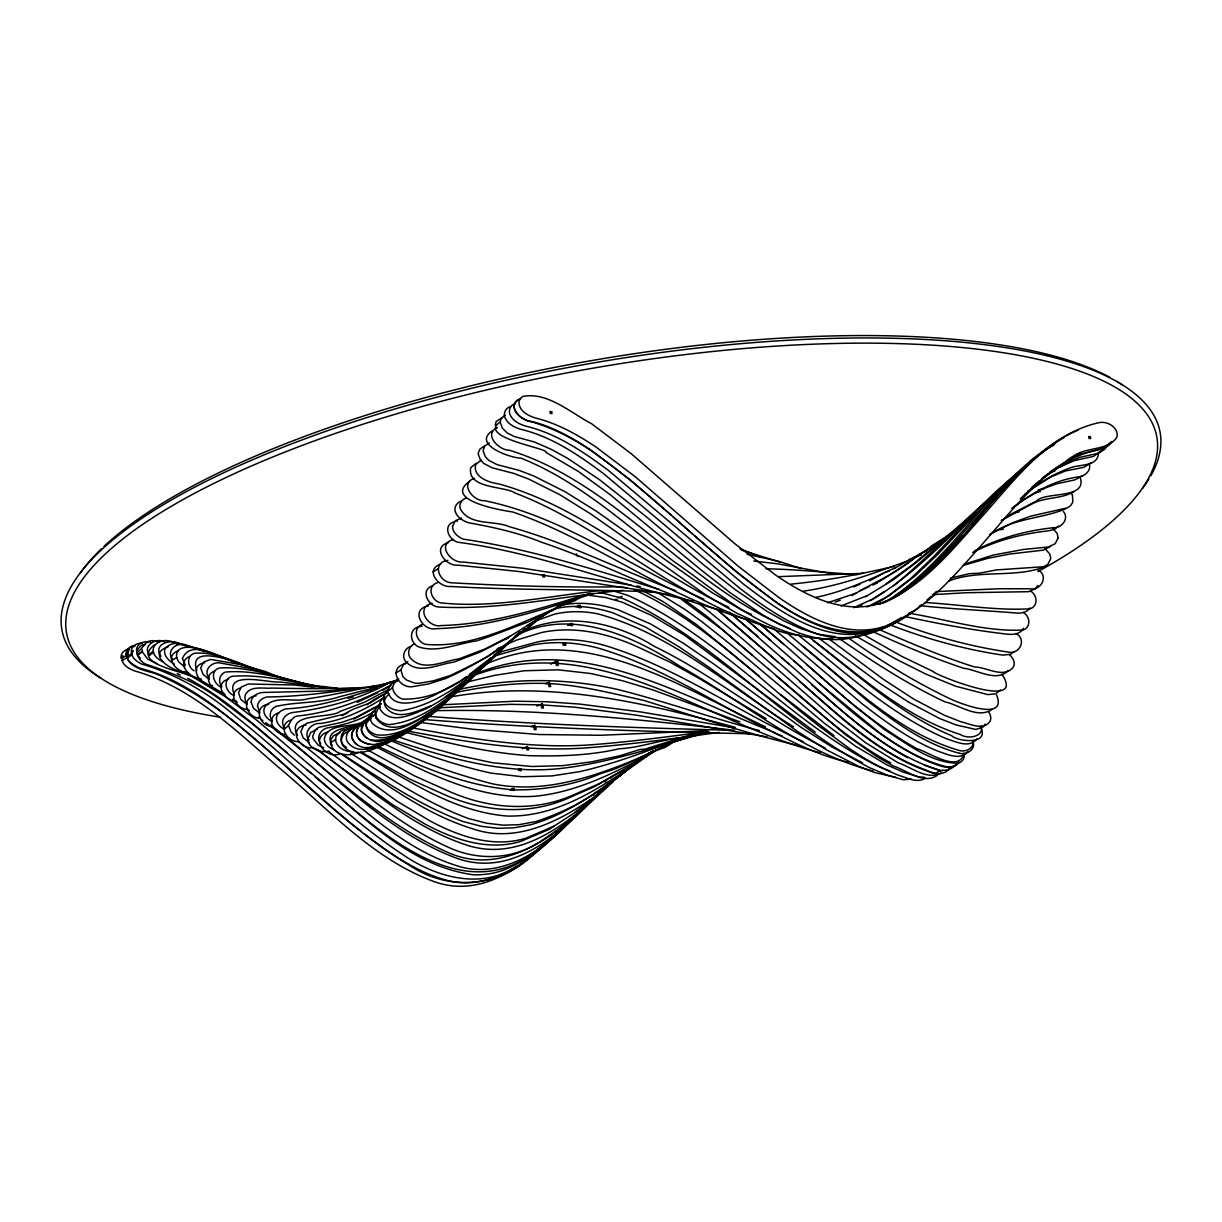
<?xml version="1.0" encoding="UTF-8"?>
<svg xmlns="http://www.w3.org/2000/svg" width="1222" height="1222" viewBox="0 0 1222 1222"><rect width="100%" height="100%" fill="white"/><g stroke="black" fill="none" stroke-linecap="round" stroke-linejoin="round"><path stroke-width="1.5" d="M440.668 564.106C424.141 569.635 438.79 588.011 450.949 586.468C518.556 590.486 585.46 589.035 652.67 591.891M447.878 560.379C431.626 562.227 438.622 582.619 451.911 582.802C508.291 586.025 564.274 587.538 620.348 586.774M121.146 657.069C120.779 652.609 125.286 649.447 129.303 648.913M126.126 653.938C125.759 649.126 130.891 645.842 135.23 645.72M298.748 741.586C287.338 742.548 276.768 725.425 290.408 720.125M121.177 657.237L121.467 658.475L126.446 655.343L128.814 649.982C120.703 665.623 144.822 670.664 154.736 673.337C236.029 706.942 292.394 779.682 361.422 831.479M126.156 654.213L126.446 655.343M533.831 853.613C501.264 887.416 448.107 891.739 409.645 865.359C353.83 832.35 308.952 784.677 259.614 743.266C223.534 712.563 185.881 679.615 138.789 667.915C134.328 664.921 124.384 660.827 128.02 653.801C123.254 662.187 128.218 643.261 134.313 646.56M505.144 415.159L501.173 418.291L500.226 422.033C476.213 437.522 550.526 448.871 545.715 452.247L578.143 471.31L610.206 494.696L699.962 569.055L730.389 592.884L762.497 614.758L779.422 624.289L796.927 632.141C817.167 640.068 839.85 642.467 860.7 635.455L866.199 633.271M500.241 422.201L502.441 428.265L507.359 433.077L514.279 436.498L534.518 442.043L551.137 449.299L567.207 458.097L599.284 479.513L645.949 516.478L704.941 565.923L735.369 589.752L767.477 611.611L784.402 621.143L801.433 628.872L818.526 634.249L835.1 636.647M452.552 526.315C452.339 532.441 458.036 536.932 463.092 539.131C530.272 549.045 594.549 569.651 659.086 589.462M351.493 736.148L351.905 733.154M356.473 733.001L356.564 731.825M1058.084 537.894L1055.243 543.683L1048.323 546.998L1023.471 549.457L993.287 555.063L963.73 564.365M251.167 702.131C251.274 695.517 258.927 692.141 264.899 692.431L323.876 691.072L364.446 688.062M257.475 705.965L259.782 712.548M1058.084 537.879L1057.183 533.479L1052.875 528.347M356.671 731.398L357.97 728.129M162.801 661.713C141.706 651.295 159.227 632.477 177.679 644.376M257.506 705.873C257.934 701.291 262.654 697.579 267.328 696.937C304.415 696.647 340.801 690.705 377.201 685.664M224.94 694.31L198.957 679.371C193.045 672.528 128.081 665.578 154.522 644.788M153.621 652.487L148.641 655.634M516.264 866.261C480.857 890.395 435.063 876.999 402.42 854.331C342.16 814.432 292.547 761.062 235.831 716.596C208.351 692.859 176.029 674.07 141.477 664.02C137.001 661.591 129.272 656.779 132.999 650.669L131.701 653.617L126.721 656.749M567.329 822.375C534.121 857.798 487.532 900.095 434.971 881.917C372.634 859.478 327.099 807.543 277.363 766.27C234.655 729.549 192.343 687.833 136.895 671.581C130.8 669.992 119.145 664.417 123.055 656.229M356.9 730.817L356.549 732.238M544.554 614.299C514.431 639.671 481.789 662.645 445.495 678.592L428.372 683.969L413.51 686.504C398.922 689.697 387.221 667.518 405.505 663.79M400.847 669.9L403.611 664.203L407.827 661.637M356.457 732.849L356.916 735.293M361.437 729.717L364.202 722.508L367.364 720.262M442.578 703.811C424.141 715.695 393.194 742.502 372.007 723.149C369.35 719.116 370.541 715.038 373.29 711.357L375.398 709.86M370.556 717.558L375.536 714.412L378.27 708.21L380.378 706.728M948.868 768.577L949.127 767.706M949.158 768.562C944.239 776.26 932.86 773.618 926.123 770.074C876.968 752.676 838.918 714.58 799.768 681.784M954.138 765.43L952.809 767.141M1107.239 445.373L1104.764 449.222L1098.502 453.301L1079.591 457.364L1065.492 463.459L1042.656 477.878M121.467 658.475L122.643 655.802M283.703 728.892C290.958 726.785 289.645 716.291 298.474 715.909C331.254 712.441 362.201 700.618 390.903 685.206M311.427 773.633L252.358 723.836L220.082 699.595C197.659 682.609 171.294 672.635 145.051 663.913C141.66 661.912 138.651 658.765 137.429 654.992C136.177 648.164 137.353 655.786 140.347 658.123M137.414 655.053L142.394 651.586M354.273 728.908L352.135 732.864M1111.76 441.448L1109.423 444.839L1103.802 448.841C1072.87 452.904 1046.857 473.021 1025.273 494.375M398.754 679.065C392.384 680.99 394.691 689.452 387.634 690.476C392.14 711.739 422.048 700.97 434.574 695.104L460.572 680.944L466.407 676.637M1081.944 476.076L1075.039 479.834L1056.633 483.805L1042.397 489.106L1022.677 500.272L1011.831 508.383M1058.542 526.056L1054.632 529.279L1048.476 530.822C1022.188 533.8 996.19 540.353 972.651 552.481M1050.569 546.356L1043.344 550.129L1009.723 554.055L988.308 558.21L962.6 565.603M353.983 729.671L352.058 732.406L351.783 737.721M357.114 729.733L359.222 725.639L366.065 721.866M1037.875 585.43L1035.599 588.607L1028.649 591.692L966.648 592.716L932.447 594.671M1110.829 442.089C1099.8 454.324 1079.041 449.94 1066.424 460.893M1029.886 607.914C1027.381 612.146 1022.066 613.184 1017.498 613.123C984.901 610.42 952.35 609.121 920.013 605.654M1023.425 628.307C1019.499 635.944 1009.357 634.539 1002.422 633.592C969.749 629.635 937.549 623.541 905.533 616.606C862.61 647.293 808.231 626.779 770.486 597.848C708.821 553.276 656.596 497.018 594.488 453.011C574.08 438.82 551.779 426.967 527.614 420.765C522.894 418.947 518.25 416.167 515.547 411.768C512.736 407.522 514.157 400.923 519.487 399.441M985.238 724.157L982.916 727.105L975.828 729.442L955.879 724.89L939.535 718.475L908.649 702.161M976.806 738.943C969.321 748.75 955.65 741.525 946.546 738.791C890.242 714.641 844.906 671.993 797.386 634.447M967.977 751.515C960.767 760.894 947.157 754.249 938.481 751.377C910.497 740.318 886.133 722.248 862.472 704.055L774.106 629.086M958.735 761.795C956.322 766.652 950.12 767.676 945.293 766.454C921.144 760.145 899.484 746.978 879.321 732.62L818.221 682.548M958.888 762.574C951.281 772.105 938.221 764.941 929.3 761.993C877.091 739.127 836.383 697.838 793.995 660.98M1014.611 651.387L1010.594 654.274L1002.88 655.129C964.418 649.432 926.963 639.03 890.762 625.114M1008.211 670.466C996.847 682.762 977.31 669.702 963.761 668.297C932.707 657.94 902.676 645.384 872.997 631.667M1000.619 689.956L995.563 693.913L987.804 694.6L955.909 686.29L925.696 674.025L896.245 659.223L855.308 635.791M1101.129 450.811L1093.522 456.432L1074.627 460.511L1059.611 467.094M1091.582 462.588L1083.868 467.293L1065.416 470.974L1051.256 476.748L1027.61 491.458M517.181 634.249C489.732 662.416 461.076 690.186 425.989 708.852C412.547 714.045 391.651 725.242 380.561 710.028C377.873 705.69 380.057 699.794 384.227 697.365M991.745 709.554C977.539 719.208 959.316 704.88 944.912 701.856C907.595 684.244 872.982 661.85 839.147 638.464M604.951 781.958L607.319 779.361M610.664 778.2L613.077 775.527M593.312 795.033L595.847 792.268M589.416 801.586L561.738 829.937C535.236 855.064 499.218 876.907 461.29 867.07C405.796 851.291 363.316 808.842 319.752 773.511L257.338 720.69L225.062 696.464L192.984 677.064L179.008 670.832M601.392 790.588C564.732 829.906 513.698 880.268 454.721 857.508C383.219 829.845 330.627 770.639 270.673 725.043M611.076 782.065L594.9 797.951M962.692 535.908C941.795 558.454 920.899 582.1 893.801 597.39M972.269 525.017L973.506 523.688C1004.484 489.09 1033.888 448.566 1078.171 430.144M570.98 819.993C554.101 837.818 535.71 855.354 513.164 865.726A123.544 94.293 57.8 0 1 473.265 874.769C405.658 865.619 357.16 809.911 306.875 769.6M387.634 690.476L390.612 684.381L398.051 680.669M481.407 668.465L469.279 681.097L447.558 700.664C430.572 711.387 393.53 742.594 376.025 718.032M500.791 649.386C472.288 675.812 440.943 704.132 401.244 710.715C394.675 710.501 386.748 708.073 384.166 701.397M507.924 643.032L493.734 655.313M546.799 841.912L548.907 839.758M549.045 840.049L531.31 856.301M447.405 700.114L450.979 696.479M459.182 689.254L439.416 708.5C419.833 723.256 396.89 742.166 370.984 740.058M562.135 827.752L567.512 822.437M597.482 794.193L609.198 783.699M593.648 799.066C556.056 836.444 501.371 877.885 446.122 851.627C377.904 821.077 325.419 766.163 265.754 722.691M603.179 790.359L579.763 809.422L548.953 829.448L521.214 841.24C488.357 851.428 454.187 839.651 425.18 824.147L392.308 804.488L332.659 761.459M932.447 595.343L936.388 591.448M1020.324 498.805L1025.609 493.657M442.364 704.009L446.32 700.191M451.422 695.96C430.19 718.047 404.604 738.103 374.1 744.763C368.082 744.244 361.009 742.716 357.679 737.065M511.987 639.289L520.068 631.881M525.048 628.75C490.068 658.322 451.666 700.71 402.359 699.06C397.394 697.197 392.934 692.859 392.613 687.329M539.574 617.446L529.829 626.382L514.936 636.662M430.709 714.29L424.065 719.773M434.436 711.632L428.937 716.046M937.32 775.328C923.481 784.982 906.388 770.013 893.175 765.934L876.403 756.342L845.059 734.315L768.47 668.923M423.316 719.972L425.974 717.543M430.954 714.412C412.104 729.274 390.154 747.513 365.134 747.543M466.101 681.296L444.991 697.304M471.692 676.255L475.893 672.467M447.405 699.824C428.005 716.321 403.886 737.492 376.85 734.88C372.236 733.628 367.028 730.466 366.188 725.333M536.427 851.276L539.024 848.939M641.764 758.159L574.783 812.554M645.109 756.449L648.989 752.951M652.67 750.98L647.507 755.639L594.747 786.525L565.694 799.249C525.903 815.853 480.811 811.332 442.257 793.643L409.462 778.994L360.902 752.019M1008.715 481.437L980.655 508.932L937.686 554.437L915.156 575.868L889.372 595.588L867.009 606.967M994.555 494.345C959.713 523.535 928.766 556.835 893.725 585.75M526.331 859.433L533.449 853.109M424.584 716.336L427.15 714.045M613.108 781.637C573.836 818.175 522.604 865.1 464.299 844.28C408.652 825.293 364.202 784.692 318.087 749.804M618.317 776.887L621.066 774.442M619.89 775.955L633.699 764.407M924.794 551.901L932.218 545.455L947.126 536.305M975.981 511.819L932.707 557.583L910.176 579.014L884.392 598.734L872.523 605.501M507.237 643.337L511.086 640.007M490.893 657.772L469.294 674.498M482.644 666.632L486.692 663.118M476.076 673.169C451.285 695.761 423.958 720.949 389.085 724.631C383.739 724.05 378.331 721.179 375.918 716.184C373.382 711.479 376.407 705.797 381.004 703.673M549.411 839.483L553.413 836.047M1031.536 487.609L1039.632 480.689M918.883 606.967L921.602 604.646M927.024 600.002L931.088 596.504M914.102 558.24C895.68 574.187 872.661 582.634 852.223 595.496M1042.931 477.848L1048.308 473.296M951.51 768.241L953.603 766.484M981.48 506.351L988.629 500.531M976.454 511.59L911.902 565.175L886.164 583.826M971.536 516.524L916.882 562.044L893.649 579.564L865.42 596.794M612.512 780.614C589.859 799.127 563.403 812.523 535.618 821.627L518.953 824.682L503.143 825.171L486.662 823.216L468.332 818.496C425.943 802.762 388.474 777.513 350.745 753.226M576.158 814.585L558.897 828.898L540.078 841.775M1019.026 471.677L998.359 489.38C957.086 528.026 919.54 571.881 870.308 600.705M1025.289 494.039C1038.639 482.98 1053.608 473.769 1069.998 467.98C1078.537 464.039 1098.181 467.155 1098.41 453.072M410.775 729.717L417.741 724.295M878.939 581.84C903.104 566.366 926.627 549.946 950.609 534.09M542.018 845.67L544.065 844.066M415.694 726.25L419.879 723.012M414.854 725.929L417.649 723.775M420.567 722.492L426.142 718.2M433.062 571.881L438.087 568.719M917.539 608.128C886.882 632.202 844.662 647.92 807.162 629.895C782.386 619.523 760.191 604.019 739.035 587.66L603.576 473.647C578.373 454.874 551.534 436.498 520.496 429.212C514.172 427.196 507.145 423.728 504.793 417.038C503.311 412.776 505.908 407.69 510.506 406.636M499.233 648.225L488.143 656.443L474.197 663.852L450.475 675.461L433.352 680.837L418.489 683.373L414.518 683.083L406.452 679.982L403.046 676.896L400.831 669.916L395.852 673.047M554.33 826.011L526.193 838.109C493.337 848.297 459.167 836.505 430.159 821.001L397.287 801.357L329.298 751.958M540.659 846.663C463.077 916.179 372.786 824.682 314.772 776.642M1047.789 448.413L1035.462 457.532L1011.633 479.253C974.178 517.196 943.017 562.41 898.995 593.357L883.078 603.103M1049.667 472.166L1071.404 457.761C1084.097 446.198 1106.658 451.789 1116.694 437.583C1117.55 435.261 1117.214 432.664 1116.175 430.48C1113.074 424.66 1106.047 421.575 1099.617 422.522C1046.231 434.115 1012.992 482.644 978.486 520.557C949.83 552.879 920.716 588.5 879.046 604.279M1041.892 478.963L1052.829 470.959M375.536 714.412L376.025 718.001M366.844 704.819L374.36 699.396L387.298 692.737M384.747 697.075C365.302 709.615 343.703 720.262 320.378 723.485C311.702 722.523 302.628 732.65 309.12 740.227M376.666 707.171L381.279 703.841M354.288 729.03L359.879 725.639M359.253 725.761L362.415 723.531M367.318 720.048C359.131 724.463 359.589 733.536 367.043 738.271M371.244 717.65L366.89 722.385L366.142 725.104M884.178 591.692L872.248 599.299L853.628 607.685M371.885 714.58L368.723 716.81C364.92 721.927 365.225 726.296 368.479 731.55C380.134 745.451 399.991 732.146 412.685 727.334M389.207 694.233C385.037 696.662 382.853 702.558 385.541 706.881C396.631 722.095 417.527 710.914 430.969 705.72M389.528 689.407C385.266 691.53 382.562 696.693 384.09 701.214M1043.695 450.933L1030.482 460.663L1006.653 482.385C969.199 520.343 938.038 565.557 894.015 596.489M1012.442 508.291C1032.055 492.68 1054.617 479.772 1079.912 476.702C1085.518 475.602 1091.399 470.027 1089.26 464.024M1001.246 520.496L1031.444 504.228C1044.52 496.758 1060.986 499.37 1073.619 491.779M1001.597 520.587L1010.869 514.141L1036.424 501.096C1044.779 491.305 1087.045 499.63 1080.355 477.878M907.243 614.834L912.299 611.336M1064.408 437.262C997.015 477.39 962.508 554.651 896.474 596.596M1065.599 508.841C1041.449 519.06 1012.29 518.036 990.034 534.762M414.579 643.78C408.652 646.148 406.559 654.259 411.127 658.887C423.942 671.825 443.693 660.903 458.601 659.025L485.287 648.882L510.659 635.883M422.186 624.396C411.814 628.566 416.702 642.222 425.775 644.391C471.921 648.378 514.997 624.625 556.59 608.266M549.625 611.703L527.033 625.817M551.489 610.618L505.679 639.014L480.307 652.013L453.622 662.171C438.622 664.081 418.627 675.079 405.872 661.759C400.969 656.336 404.772 647.584 411.6 646.178M492.634 430.587C471.005 444.686 512.064 458.464 520.771 458.051C578.648 481.04 625.114 524.284 673.933 561.555C721.713 594.289 770.838 641.871 832.93 638.51M276.172 706.408C270.306 708.561 268.26 716.199 272.384 720.904M542.69 615.445L548.907 611.443M551.932 610.893L564.793 602.69M579.014 598.123L574.936 600.75L559.707 606.097M654.182 751.087C609.885 780.629 563.235 817.503 507.038 816.036C452.598 811.607 406.178 779.407 360.459 752.523M657.008 749.514C615.903 776.138 579.029 811.057 530.638 824.758L513.973 827.829L498.164 828.302L481.682 826.347L463.352 821.627C419.696 805.558 381.524 779.025 342.481 754.448M666.112 745.237C625.129 766.988 583.429 791.245 536.015 796.164C478.459 800.563 425.73 772.228 376.269 746.978M677.248 739.677L665.18 747.345L650.44 752.416M683.877 736.988C649.921 750.323 615.582 763.46 579.793 771.632L552.161 775.894L522.145 776.749L490.908 773.098C456.707 765.476 423.347 754.386 391.101 740.761M395.699 681.341L398.204 679.738M1042.885 567.482C1013.435 577.991 978.654 569.406 948.7 581.03M121.986 660.644L127.012 657.635M126.981 658.108L131.93 654.824M136.94 652.472C143.539 648.897 145.342 637.853 155.897 641.26M137.414 654.717L142.409 651.57L141.92 649.233M148.381 654.564L153.315 651.295M189.456 673.597C182.047 672.482 173.738 668.235 171.676 660.583L176.686 657.467C174.303 641.886 199.843 648.057 206.274 651.143L230.622 660.628M370.327 717.528L375.444 714.29M358.718 752.172C349.431 757.243 332.231 755.12 330.505 742.732L335.622 739.57L336.096 736.133L341.488 730.496L359.482 725.883M575.974 606.86L580.144 605.364L580.771 607.746L579.091 607.685L578.739 605.761L580.419 605.837M577.655 606.937L580.144 605.364M567.695 625.145L571.865 623.648L572.217 625.572L570.537 625.496L570.185 623.571M568.169 624.977L572.339 623.495L572.675 625.42L570.995 625.343L570.659 623.419M569.376 625.206L571.865 623.648M569.849 625.053L572.339 623.495M617.996 597.833L622.166 596.351M550.985 664.249L555.964 661.102L557.644 661.178L557.98 663.103L556.3 663.027L555.964 661.102M555.155 662.752L557.644 661.178M545.424 683.709L549.595 682.212L547.105 683.785M536.977 706.041L542.385 703.765L539.895 705.323M530.837 726.693L535.007 725.196L532.517 726.769M522.222 748.674L527.629 746.382M518.372 770.318L520.862 768.745L521.198 770.67L519.518 770.593L519.182 768.684L520.862 768.745M509.834 789.962L514.004 788.465L514.355 790.39L512.675 790.313L512.323 788.389M511.514 790.038L514.004 788.465M778.368 662.37C826.958 703.673 872.783 754.554 935.548 773.877C939.794 768.562 946.592 771.846 951.51 768.226M527.767 859.051C504.778 876.021 475.755 888.363 446.84 880.298C415.954 871.943 389.39 853.032 364.339 833.862M410.684 729.152C396.753 736.53 362.369 762.024 351.692 737.248M400.465 734.758L387.237 742.9C374.467 749.086 352.791 760.252 342.221 744.58C340.358 740.914 341.702 736.851 344.054 733.765L349.675 730.512M911.23 559.218L914.392 557.278M932.478 546.677L893.771 568.765M917.936 555.674L927.498 549.808M901.592 617.461L889.662 624.473M895.054 621.54L884.682 627.619M897.971 620.547L905.976 615.705M905.624 616.621C936.083 597.986 959.255 570.124 982.656 543.714C1006.241 516.982 1028.603 488.281 1057.595 467.064M371.259 690.904L378.881 686.184L398.143 679.615M392.949 681.677L391.193 681.815C360.887 698.74 326.9 708.363 292.318 712.548C287.613 713.48 282.175 717.513 282.618 722.63A8.325 6.354 57.8 0 0 284.818 728.449M382.776 690.231L390.628 685.511M1048.675 447.787L1054.54 444.304M1046.628 449.177L1053.975 444.808M362.766 721.881L369.013 718.185M453.637 521.947C442.288 526.04 449.1 540.399 458.113 542.278C539.055 552.802 614.269 584.391 693.546 601.27M214.385 671.107C201.431 676.499 212.261 691.667 222.221 692.66M590.44 799.585C557.049 822.467 515.149 843.104 473.953 829.188C425.195 814.494 384.227 782.859 342.557 754.814M189.563 656.397C175.021 663.072 190.632 679.386 201.523 679.05M869.575 580.817L883.521 573.149M481.3 460.022L475.709 464.528C472.425 476.855 489.014 482.675 498.698 483.897C583.917 507.161 649.798 570.475 728.862 607.288M476.32 463.153L470.73 467.659C466.636 489.182 505.511 486.005 514.966 492.985C606.479 527.858 678.149 602.446 773.618 628.688M489.304 442.899L484.752 446.106L483.072 450.643L485.394 456.753L488.892 460.404L497.186 464.681L518.846 470.287L533.77 475.969L565.19 491.794L596.58 511.376L711.601 592.319L742.548 610.542L751.515 614.406M484.324 446.03L479.772 449.253L478.092 453.774L480.414 459.884L483.927 463.55L492.206 467.812L513.866 473.418L528.79 479.1L560.211 494.925L591.601 514.523L706.622 595.45L737.569 613.673C757.869 622.151 777.62 633.683 799.982 635.394M342.023 715.695L348.377 712.319M379.966 704.666L355.51 717.62L341.992 722.278L318.743 727.319L315.582 729.503L312.725 736.255A17.551 13.396 57.8 0 0 313.26 738.913L318.407 745.283L323.662 747.65M353.784 719.025L374.986 707.798M372.909 712.319C359.405 720.43 344.161 724.936 328.733 727.655C321.157 728.327 315.322 737.63 320.851 743.862M367.746 718.735L366.401 719.361C355.358 729.595 328.382 721.133 324.349 738.531C324.242 744.03 329.13 748.032 333.881 749.819M497.415 427.563C482.858 434.329 499.172 450.582 509.605 450.276C617.477 483.881 686.52 586.025 790.313 628.643M941.307 773.114C926.994 780.598 911.368 767.08 898.155 762.803L866.031 742.976L834.962 719.193L742.182 638.617L698.602 603.149M925.573 778.124C916.714 783.714 906.541 777.498 897.696 775.008L881.933 768.042L866.367 759.442L850.543 749.33L819.672 726.586C758.831 680.028 704.85 621.876 634.218 589.722M357.313 702.345L377.812 692.63M388.428 689.498L364.675 702.131L340.052 711.448C330.704 719.055 284.802 711.662 297.526 735.461M387.435 692.095L370.327 702.772L353.357 709.188L343.81 714.244L306.921 723.21L303.743 725.364L300.826 731.596L303.148 737.859L309.212 742.518M885.431 602.14L894.901 597.39M990.019 534.136L1013.313 522.481L1030.635 516.173L1067.402 507.848L1070.579 505.709L1072.794 502.211L1072.473 495.2M974.453 550.908C998.909 537.94 1025.961 530.715 1053.456 527.69C1061.75 528.316 1069.464 518.433 1063.384 511.499M537.527 843.119C511.758 859.478 478.764 860.425 451.101 848.496C393.453 823.261 347.751 778.933 298.351 741.25M505.144 639.442L508.398 637.945M497.171 648.76L500.546 647.202M507.298 644.07L516.967 639.961L541.56 632.538C575.195 625.282 610.19 633.836 640.664 648.332L670.16 662.263L699.488 678.653L766.133 718.643M496.01 654.457L502.807 651.295L537.695 641.901A200.973 153.392 57.8 0 1 602.263 644.697M494.436 656.015L532.716 645.033A200.973 153.392 57.8 0 1 597.283 647.843C661.621 666.357 717.024 704.819 776.627 733.842M484.66 664.692C582.97 620.134 679.02 686.764 765.476 726.8M475.266 674.025C578.052 631.27 677.248 694.692 770.532 730.817M402.924 734.651C393.224 738.317 382.654 745.573 371.916 744.549M407.827 731.153L393.667 737.584L379.08 741.632C371.885 741.448 363.224 737.966 361.513 730.206M857.111 607.013L862.197 604.722M853.659 586.911L860.135 584.04M859.723 590.806L869.484 586.468M872.737 585.033L877.61 582.863M879.076 604.142L887.264 600.582M883.246 627.298C833.007 650.012 782.645 613.948 744.015 584.513L608.556 470.516C583.352 451.743 556.514 433.367 525.475 426.066C519.151 424.065 512.11 420.597 509.773 413.907C508.291 409.63 510.872 404.558 515.485 403.504M886.454 625.893L891.418 623.739M365.378 721.805C357.71 727.869 320.714 726.372 332.231 745.435M392.72 739.539L392.216 739.753C379.446 745.939 357.771 757.121 347.201 741.433C345.291 737.767 346.712 733.719 349.034 730.619L355.877 726.861L358.794 726.723M886.485 600.903C847.931 617.522 806.764 596.626 775.099 574.676L734.468 543.408L631.148 453.637L591.479 423.652C570.827 412.96 547.349 391.407 522.665 396.478C520.358 398.021 518.495 400.923 519.029 403.81C520.297 412.288 529.722 416.503 537.13 418.413C558.439 423.973 577.777 434.879 595.969 447.008L635.318 476.794L738.638 566.58L779.269 597.833C810.736 619.6 851.352 640.359 889.799 624.457M340.19 732.115L333.346 735.858L331.116 739.279L330.536 742.732M841.072 605.944L867.208 595.649M327.756 731.978C308.754 738.012 326.763 760.619 340.694 753.485M317.46 729.03L310.602 732.635L307.745 739.402A17.551 13.396 57.8 0 0 308.28 742.06C311.335 749.758 321.233 753.119 328.886 751.056M535.801 620.837L554.238 614.254A145.143 110.774 57.8 0 1 597.421 613.765C671.596 633.607 729.565 687.161 793.536 726.815M518.296 633.485C561.692 610.863 614.406 621.204 654.228 646.331C714.06 675.247 765.491 718.75 825.278 748.047M516.83 635.287C571.911 607.41 633.653 636.28 680.608 666.677C744.183 701.978 801.082 752.508 872.966 771.006M520.496 398.601C504.961 404.436 521.427 421.896 532.15 421.544C553.459 427.104 572.797 438.011 590.99 450.154L630.338 479.925L671.336 515.287M855.706 593.296L827.554 602.797M835.069 602.125L840.278 600.231M590.104 593.327C541.636 607.991 492.787 624.228 441.356 625.542C428.204 628.398 414.762 607.441 432.099 603.225M579.915 597.604C561.799 604.096 545.226 613.704 527.98 622.074C510.689 628.352 493.948 635.272 476.412 640.954C458.281 643.368 439.126 652.411 420.796 647.538C409.798 645.17 407.369 628.352 420.108 626.519M593.816 593.403C542.568 609.641 490.877 627.039 436.376 628.673C422.216 631.682 409.782 609.045 428.357 605.975M554.605 608.571L556.911 607.762M383.998 684.702L398.036 679.89M278.876 712.747C264.685 716.81 273.682 734.605 285.169 734.437M670.16 744.198C646.606 752.492 625.801 766.836 601.438 773.266C573.912 785.257 543.408 790.252 513.423 789.855C465.918 786.067 421.3 767.141 379.019 746.657M640.618 759.412L642.405 758.786M646.484 754.906C597.986 775.374 545.486 794.942 491.672 783.638C454.508 773.893 418.046 761.352 383.998 743.511M623.709 770.074L599.727 783.394L570.674 796.118C530.883 812.722 485.791 808.2 447.237 790.512L414.441 775.863L367.517 749.834M916.088 556.713L921.205 555.017M391.193 681.815L368.082 689.483L339.579 696.708C319.049 703.628 296.961 701.52 276.203 706.408M373.901 689.33L377.415 688.169M909.137 559.477L911.948 558.561M907.87 560.776C873.715 573.393 839.529 585.98 803.282 591.173M693.974 734.972L699.152 733.307M673.673 741.907L687.696 737.385M702.772 733.658C654.961 746.917 607.838 763.383 557.996 768.775C501.539 774.122 446.488 757.426 393.728 740.211M719.422 732.406C674.132 738.47 628.841 744.763 583.016 748.139C523.902 751.866 465.582 741.754 407.949 731.138M437.705 582.573C426.264 585.903 431.106 600.537 440.47 602.843C493.474 608.541 546.677 596.29 599.055 590.73M432.725 585.72C419.635 589.905 428.143 606.479 438.759 607.013C500.913 610.328 561.738 596.26 622.96 590.318M598.902 593.052L606.127 590.745M943.231 770.379L940.482 770.502L924.321 765.125M935.548 773.877L936.862 773.48M239.863 688.093C226.696 693.149 237.083 709.279 247.44 709.554M268.641 704.208C252.526 706.194 259.415 726.754 272.674 726.632M895.68 567.482C869.85 579.625 843.852 591.708 815.502 597.436M885.079 572.293L889.295 571.041M884.82 627.604C846.372 643.505 805.756 622.746 774.29 600.98L736.469 572.018L694.508 535.74M373.596 689.361C345.016 698.358 316.361 707.416 286.116 708.867C282.267 709.753 278.708 711.861 276.951 715.512C274.706 721.255 279.533 727.258 284.665 729.397M348.026 698.342L353.173 696.891M228.04 679.172C213.071 684.014 225.26 701.535 236.488 701.168M256.055 695.837C239.405 697.762 246.997 718.261 260.087 718.261M359.879 726.235L350.515 727.93L343.688 731.673C339.349 736.454 340.464 744.672 346.529 747.452M453.576 539.391C436.055 543.958 450.704 563.556 463.184 562.028L523.535 568.337L631.285 585.17M448.596 542.522C431.076 547.105 445.725 566.687 458.204 565.16L518.556 571.468L670.236 594.763M474.579 675.17C597.986 629.804 706.301 723.439 820.39 752.783M466.086 498.057C461.809 499.416 458.586 504.289 460.312 508.703M461.106 501.188C456.814 502.563 453.637 507.42 455.332 511.835M461.611 518.082L455.394 520.679L452.552 526.3M474.533 478.26C459.09 483.148 473.036 501.463 484.355 500.653C564.289 516.845 630.185 567.268 703.857 599.147M469.553 481.392C441.829 501.051 505.526 510.964 512.522 511.926C595.374 540.17 665.119 597.573 750.155 620.44M456.631 521.214L457.425 521.046M204.7 662.767C187.256 665.639 200.026 686.413 212.445 685.45M1051.256 471.936L1054.815 471.188M1038.379 489.9L1043.634 488.8M1035.156 492.68L1040.411 491.565M557.003 606.341C577.135 600.812 598.536 603.5 618.164 609.824L650.562 623.938L683.373 643.276L713.449 663.79L801.556 727.686L831.8 746.886L862.595 762.803M553.719 609.121C573.347 603.943 594.106 606.906 613.184 612.955L645.583 627.085L678.393 646.407L708.47 666.922L796.576 730.817L826.82 750.018L859.509 766.713L874.815 772.594L895.741 777.345M999.84 529.829L1003.399 529.141M178.504 650.837C174.257 651.601 170.102 656.061 171.676 660.552M1015.253 512.598L1018.949 511.972M168.285 646.744C144.41 654.503 174.777 673.414 186.676 672.054M502.517 417.618L496.193 421.422L495.246 425.164M145.403 644.452C140.912 643.383 137.2 650.471 136.665 651.295C135.398 643.948 144.501 640.206 150.55 642.237M911.093 779.071L903.348 779.804L887.325 775.176L869.865 767.828C780.43 721.713 714.839 639.671 622.64 598.413L599.345 592.258M778.506 576.662L863.465 573.332M790.939 584.147C826.057 580.679 860.502 574.355 894.58 566.183M362.842 724.921L361.773 725.257M306.08 724.936C287.124 727.762 299.222 751.011 313.611 747.467M420.933 626.26L422.109 626.168M387.725 683.449C361.055 688.368 334.813 694.906 307.761 698.77C294.624 703.047 274.874 694.539 264.96 706.774C261.462 712.518 266.915 719.269 272.17 721.515M336.554 688.429L328.978 687.803M341.9 688.643L353.906 688.521M363.866 687.497C333.255 689.193 302.674 688.643 271.91 688.078C263.356 688.948 250.709 685.13 245.454 694.539C244.171 697.655 245.194 701.199 247.134 703.811M467.812 681.861L494.345 675.399L524.162 670.771L558.347 669.824L590.822 673.536L621.937 680.578L652.976 689.956L739.921 721.82M458.876 689.529C511.056 677.599 565.74 677.691 618.011 689.559C665.746 701.565 711.907 718.124 759.412 730.573M455.516 692.553C486.356 686.046 518.006 682.212 549.732 683.602C581.809 685.435 612.68 693.592 643.765 700.405C695.333 716.398 746.398 733.399 799.127 745.771M448.764 697.304C545.317 679.218 642.375 702.161 734.941 727.227M442.257 704.788L515.379 701.199L547.456 701.779L579.686 704.071L640.282 711.876L735.461 727.991M439.11 707.782L510.399 704.33L542.476 704.911L574.707 707.202L635.303 715.007L767.156 736.881M433.749 710.73C534.274 708.5 635.211 718.872 734.605 730.282M428.632 716.367C527.553 724.081 627.543 727.64 726.173 730.13M423.652 719.498C532.257 728.022 641.611 731.428 749.911 733.78M924.061 777.146L919.494 777.07L903.425 772.212L886.912 764.896L855.522 746.184L824.651 723.455L731.031 644.819L701.627 621.494L684.763 609.304L657.054 592.273M857.737 574.615C827.248 572.706 796.729 569.345 765.995 568.78M682.029 737.874C660.72 739.509 640.664 747.772 619.203 748.75C589.951 755.593 559.477 756.387 529.447 755.7C486.936 752.798 445.755 742.457 404.833 732.161M950.273 578.128L969.397 573.698L979.616 573.164L996.266 569.941L1043.588 566.733L1047.865 564.35L1050.798 558.515L1049.805 554.101L1045.039 548.571M937.427 591.524L999.596 588.729L1029.749 588.79C1041.007 591.02 1049.331 575.883 1037.753 569.696M708.928 731.382C668.77 736.545 628.627 742.151 587.996 745.008C528.882 748.735 470.562 738.607 412.929 727.991M707.049 732.818L694.371 733.628L644.941 749.132L640.16 749.468L619.753 755.761L592.044 761.734L562.975 765.644L531.677 766.484L492.924 762.803L460.862 756.051L431.58 747.895L396.997 736.438M689.116 735.293L692.355 735.079M353.143 751.515C345.643 752.217 336.34 747.772 335.485 739.6M959.56 753.317C966.663 755.104 977.31 748.735 972.33 740.96M578.388 555.781L576.708 555.705L576.356 553.78M615.506 599.406L617.186 599.483M580.496 607.288L578.816 607.212L578.464 605.302M141.996 643.352C136.345 642.314 129.456 647.66 131.701 653.617M753.714 561.035L777.36 563.785L832.213 573.805M589.294 595.374L605.577 597.497L622.334 602.232L651.402 615.369L684.335 635.089L815.227 732.1M157.302 663.806L147.709 659.208L142.394 651.922M338.479 688.536L322.669 686.367L312.068 687.07L294.12 684.977L248.371 683.999L241.406 686.978L238.519 692.675L240.78 699.366L246.89 704.269M325.205 687.283L279.12 681.907C269.802 683.434 223.29 669.396 234.441 694.951M421.147 722.569L472.67 729.259L539.07 734.514L600.689 735.277L706.896 730.68M636.631 585.995L640.206 586.529M622.074 587.034L627.298 587.843M924.993 602.522C959.759 604.478 995.319 610.817 1030.131 608.785C1038.456 606.02 1037.356 594.854 1030.513 591.066M908.71 613.169C946.393 619.31 984.657 631.942 1023.043 630.063C1031.276 627.329 1030.115 616.178 1023.272 612.482M370.113 744.412C364.95 743.511 358.672 741.082 357.007 735.552M723.225 610.817C659.865 595.251 602.858 562.502 541.27 542.156C518.159 532.639 493.459 527.217 468.836 522.817C463.321 521.091 457.563 517.792 455.424 512.125M741.357 549.976L780.186 562.242M747.085 554.253L778.078 561.127L801.296 568.581M848.358 762.223C821.444 756.464 796.53 744.03 772.182 731.657M182.307 644.941L188.86 646.774M613.352 590.929L627.619 595.282C719.819 636.54 785.41 718.582 874.845 764.682L890.166 771.174M180.657 644.483C173.402 638.556 154.766 642.497 159.517 653.846M165.016 642.146C156.538 636.677 141.538 646.209 149.802 655.206M959.56 753.317C924.825 744.244 895.451 722.416 867.452 700.924L785.975 631.973M155.912 641.26L159.532 642.405M325.739 687.329C294.914 683.022 263.204 673.841 231.951 676.316C221.9 679.738 225.994 692.859 234.227 695.547M316.651 686.031C287.063 680.089 256.116 669.473 225.642 672.039C219.7 673.933 217.592 681.616 221.793 686.275M304.125 683.587C276.707 676.545 247.898 666.372 219.364 667.976C209.176 671.183 213.545 684.503 221.64 687.192M289.751 680.058L250.861 668.587L220.831 663.118C212.323 660.858 202.44 670.267 209.237 678.073M278.54 676.835L288.606 680.196M271.07 674.85L276.248 676.576M777.1 734.147L782.217 735.858M602.263 644.697C674.345 665.883 735.675 710.456 803.343 741.708M675.705 590.745C620.119 569.88 566.993 542.751 509.65 526.819C494.467 519.992 469.798 526.208 460.404 508.994M739.967 548.754L760.008 556.896M940.528 770.746C877.915 750.919 832.197 700.435 783.348 659.238L781.561 657.726M895.741 621.967C931.943 635.898 969.397 646.301 1007.86 651.998C1019.408 655.129 1027.183 639.564 1015.971 633.5M880.879 630.277C911.765 643.597 942.406 656.84 974.545 666.968C986.169 666.922 1003.674 678.943 1013.191 667.334C1015.849 663.042 1013.007 657.558 1009.448 654.748M216.813 655.42L200.408 649.356L184.369 645.079C175.449 641.84 166.039 651.998 172.638 659.498M204.853 651.708C192.832 648.485 175.204 636.509 164.985 648.729C162.847 655.343 169.094 661.224 174.303 664.02M276.859 676.27L265.22 671.458L240.398 664.524L210.688 659.422L203.662 662.049L200.698 667.93L203.005 674.284L209.161 679.432M269.39 674.162C261.279 672.711 184.782 636.051 196.818 670.695M256.88 669.946C237.175 662.859 216.065 651.463 194.542 653.251C186.034 655.664 187.363 667.12 194.145 670.817M243.652 665.089C228.468 662.874 191.61 635.7 182.414 658.627M641.397 589.966L663.179 601.621L696.647 624.641L759.229 676.056M177.205 673.597L180.321 675.033M890.701 762.864C848.19 740.089 812.615 706.774 776.062 675.873M187.684 678.347C224.329 697.777 255.306 725.883 286.834 752.416M259.553 713.068L253.458 708.21L251.152 702.207M907.793 757.716C872.279 738.332 841.943 711.173 811.622 684.748M863.48 634.585L901.225 656.092L933.532 671.672C931.775 673.429 1027.946 712.808 1001.841 674.177M184.751 667.075L178.595 661.789L176.655 657.451M834.046 735.69L780.995 694.814M232.592 699.259L237.175 702.238M681.234 599.208L721.606 629.116L768.485 669.045M908.572 702.115L878.221 682.304L819.748 638.862M684.183 599.559L707.217 616.53L752.355 655.298M357.13 744.809L353.723 741.678L351.753 737.523M246.325 708.302L249.319 710.532M258.3 717.207L262.791 720.552M315.429 748.444L331.712 760.649M848.771 638.128C880.726 661.071 914.377 681.662 949.891 698.709C958.216 702.849 1007.982 722.508 996.617 695.058M829.081 639.045L883.201 679.157L913.552 698.984L944.514 715.344L960.859 721.744C969.367 723.531 983.771 731.382 990.202 721.026C991.485 717.864 990.462 714.381 988.537 711.739M813.272 640.649C857.569 674.62 899.361 713.892 951.526 735.644C958.338 741.953 989.438 744.84 980.808 727.747M729.335 612.268L789.015 664.111M717.299 609.473L776.581 660.858M715.985 608.816L778.399 662.507M745.802 618.928L801.556 667.518M729.427 612.451L757.9 636.463M759.901 623.846C811.545 666.341 858.394 716.092 917.294 748.903C927.269 751.286 959.377 773.938 963.944 753.226M744.763 618.393L770.868 640.481M759.244 623.587L783.837 644.498M809.178 637.151C856.912 672.94 902.371 716.199 960.385 734.514C967.35 739.371 984.199 737.294 981.251 726.021M673.078 516.769L692.767 534.289M801.785 645.369C850.94 684.259 897.254 732.421 959.041 750.4C965.197 752.523 974.408 748.597 972.88 741.112M294.41 735.109L290.989 731.886L288.682 725.761M806.535 664.386L854.82 706.255L884.3 729.488C906.648 743.511 930.675 762.986 958.14 763.261C961.806 762.223 964.891 758.602 964.219 754.677M185.393 665.18L182.414 658.643M1071.129 492.924L1072.473 495.185M160.983 656.351L159.517 653.892M357.466 736.835L356.717 734.315M564.564 643.337L564.915 645.262L563.235 645.185L562.884 643.276L565.511 643.246L565.847 645.17L564.167 645.094L563.831 643.169M101.029 678.302A557.919 168.697 -10.2 0 1 558.347 369.365A557.919 168.697 -10.2 0 1 1150.834 475.77M1148.879 479.07A557.919 168.697 -10.2 0 1 1142.555 488.357M80.453 572.797A553.887 167.475 -10.2 0 1 101.365 548.846M103.977 546.371A553.887 167.475 -10.2 0 1 601.575 358.886A553.887 167.475 -10.2 0 1 1109.866 377.399M1116.602 381.264A553.887 167.475 -10.2 0 1 1122.819 385.281M220.586 717.238A553.887 167.475 -10.2 0 1 214.965 482.873A553.887 167.475 -10.2 0 1 970.039 348.346A553.887 167.475 -10.2 0 1 1037.952 571.606M551.641 411.646L549.961 411.57L550.312 413.494L551.993 413.571L551.641 411.646M1090.345 436.636L1088.665 436.56L1089.001 438.484L1090.681 438.561L1090.345 436.636M544.248 575.027L542.568 574.951L542.904 576.876L544.584 576.952L544.248 575.027M557.736 663.515L556.056 663.439L556.407 665.364L558.087 665.44L557.736 663.515M550.297 684.687L548.617 684.625L548.968 686.535L550.648 686.611L550.297 684.687M542.95 706.072L541.27 705.995L541.621 707.92L543.301 707.996L542.95 706.072M535.71 727.793L534.029 727.716L534.365 729.641L536.046 729.702L535.71 727.793M528.225 747.986L526.545 747.91L526.896 749.834L528.576 749.911L528.225 747.986"/></g></svg>
